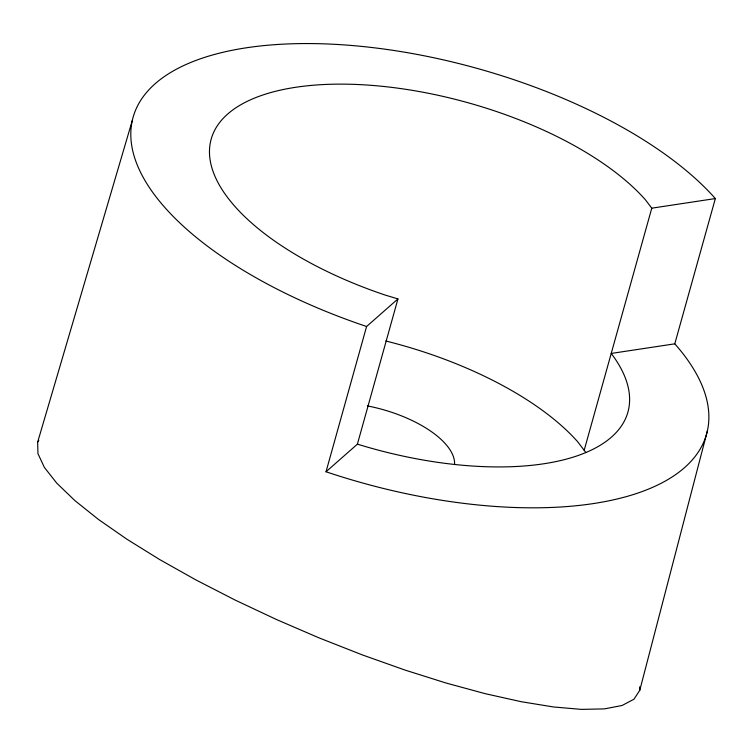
<?xml version="1.0" encoding="UTF-8"?>
<svg xmlns="http://www.w3.org/2000/svg" width="753" height="753" viewBox="0 0 753 753"><rect width="100%" height="100%" fill="white"/><g stroke="black" fill="none" stroke-linecap="round" stroke-linejoin="round"><path stroke-width="1.13" d="M132.264 120.64L37.65 442.152L37.942 453.626L44.361 467.387L56.776 483.172L74.924 500.632L98.445 519.438L126.862 539.195L159.58 559.507L195.949 579.942L235.228 600.113L276.615 619.587L319.263 637.97L362.306 654.894L404.869 670.019L446.087 683.027L485.12 693.654L521.17 701.692L553.502 706.973L581.467 709.382L604.49 708.884L622.1 705.476L633.941 699.236L639.777 690.294L707.425 430.735M366.589 326.501A318.783 139.653 15.6 0 1 197.371 59.892A318.783 139.653 15.6 0 1 715.35 198.557L674.782 343.829A318.783 139.653 15.6 0 1 642.318 491.483A318.783 139.653 15.6 0 1 326.021 471.764L366.589 326.501L397.951 298.913L385.291 295.101A237.684 104.121 15.6 0 1 259.126 96.309A237.684 104.121 15.6 0 1 645.34 199.705L651.778 208.176L584.177 450.294A237.026 103.839 15.6 0 1 585.702 452.308M326.021 471.764L357.383 444.176L397.951 298.913M37.65 442.152L38.817 440.364M651.778 208.176L715.35 198.557M674.782 343.829L611.22 353.449A237.026 103.839 15.6 0 1 579.001 455.198A237.026 103.839 15.6 0 1 357.411 444.138M584.177 450.294L577.73 441.813A237.684 104.121 15.6 0 0 385.856 341.005M639.683 686.849L639.777 690.294M367.417 405.914A84.59 37.057 15.6 0 1 454.558 464.497"/></g></svg>
